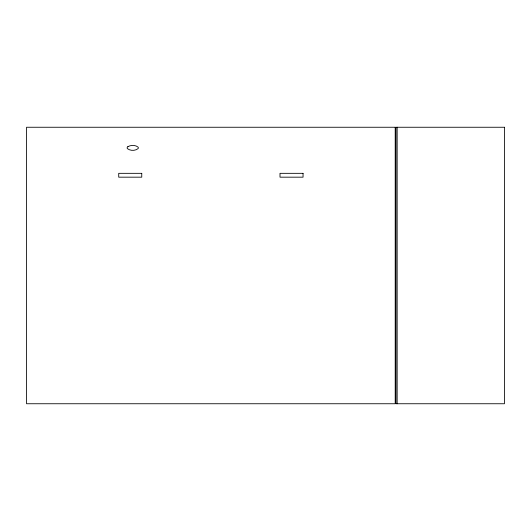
<?xml version="1.0" encoding="UTF-8"?>
<svg xmlns="http://www.w3.org/2000/svg" width="531" height="531" viewBox="0 0 531 531"><rect width="100%" height="100%" fill="white"/><g stroke="black" fill="none" stroke-linecap="round" stroke-linejoin="round"><path stroke-width="0.8" d="M397.148 127.254L397.148 403.746M127.885 146.662L127.407 147.127A1.181 1.181 0 0 0 127.407 148.627C130.268 150.957 135.193 150.957 138.053 148.627A1.181 1.181 0 0 0 138.053 147.127C135.319 144.83 130.905 144.983 127.885 146.662M395.21 127.254L26.55 127.254L26.55 403.746L395.21 403.746L395.21 127.254M504.45 127.254L395.973 127.254L395.973 403.746L504.45 403.746L504.45 127.254M141.757 173.332L118.718 173.332L118.718 177.175L141.757 177.175L141.757 173.332M303.048 173.332L280.003 173.332L280.003 177.175L303.048 177.175L303.048 173.332"/></g></svg>
